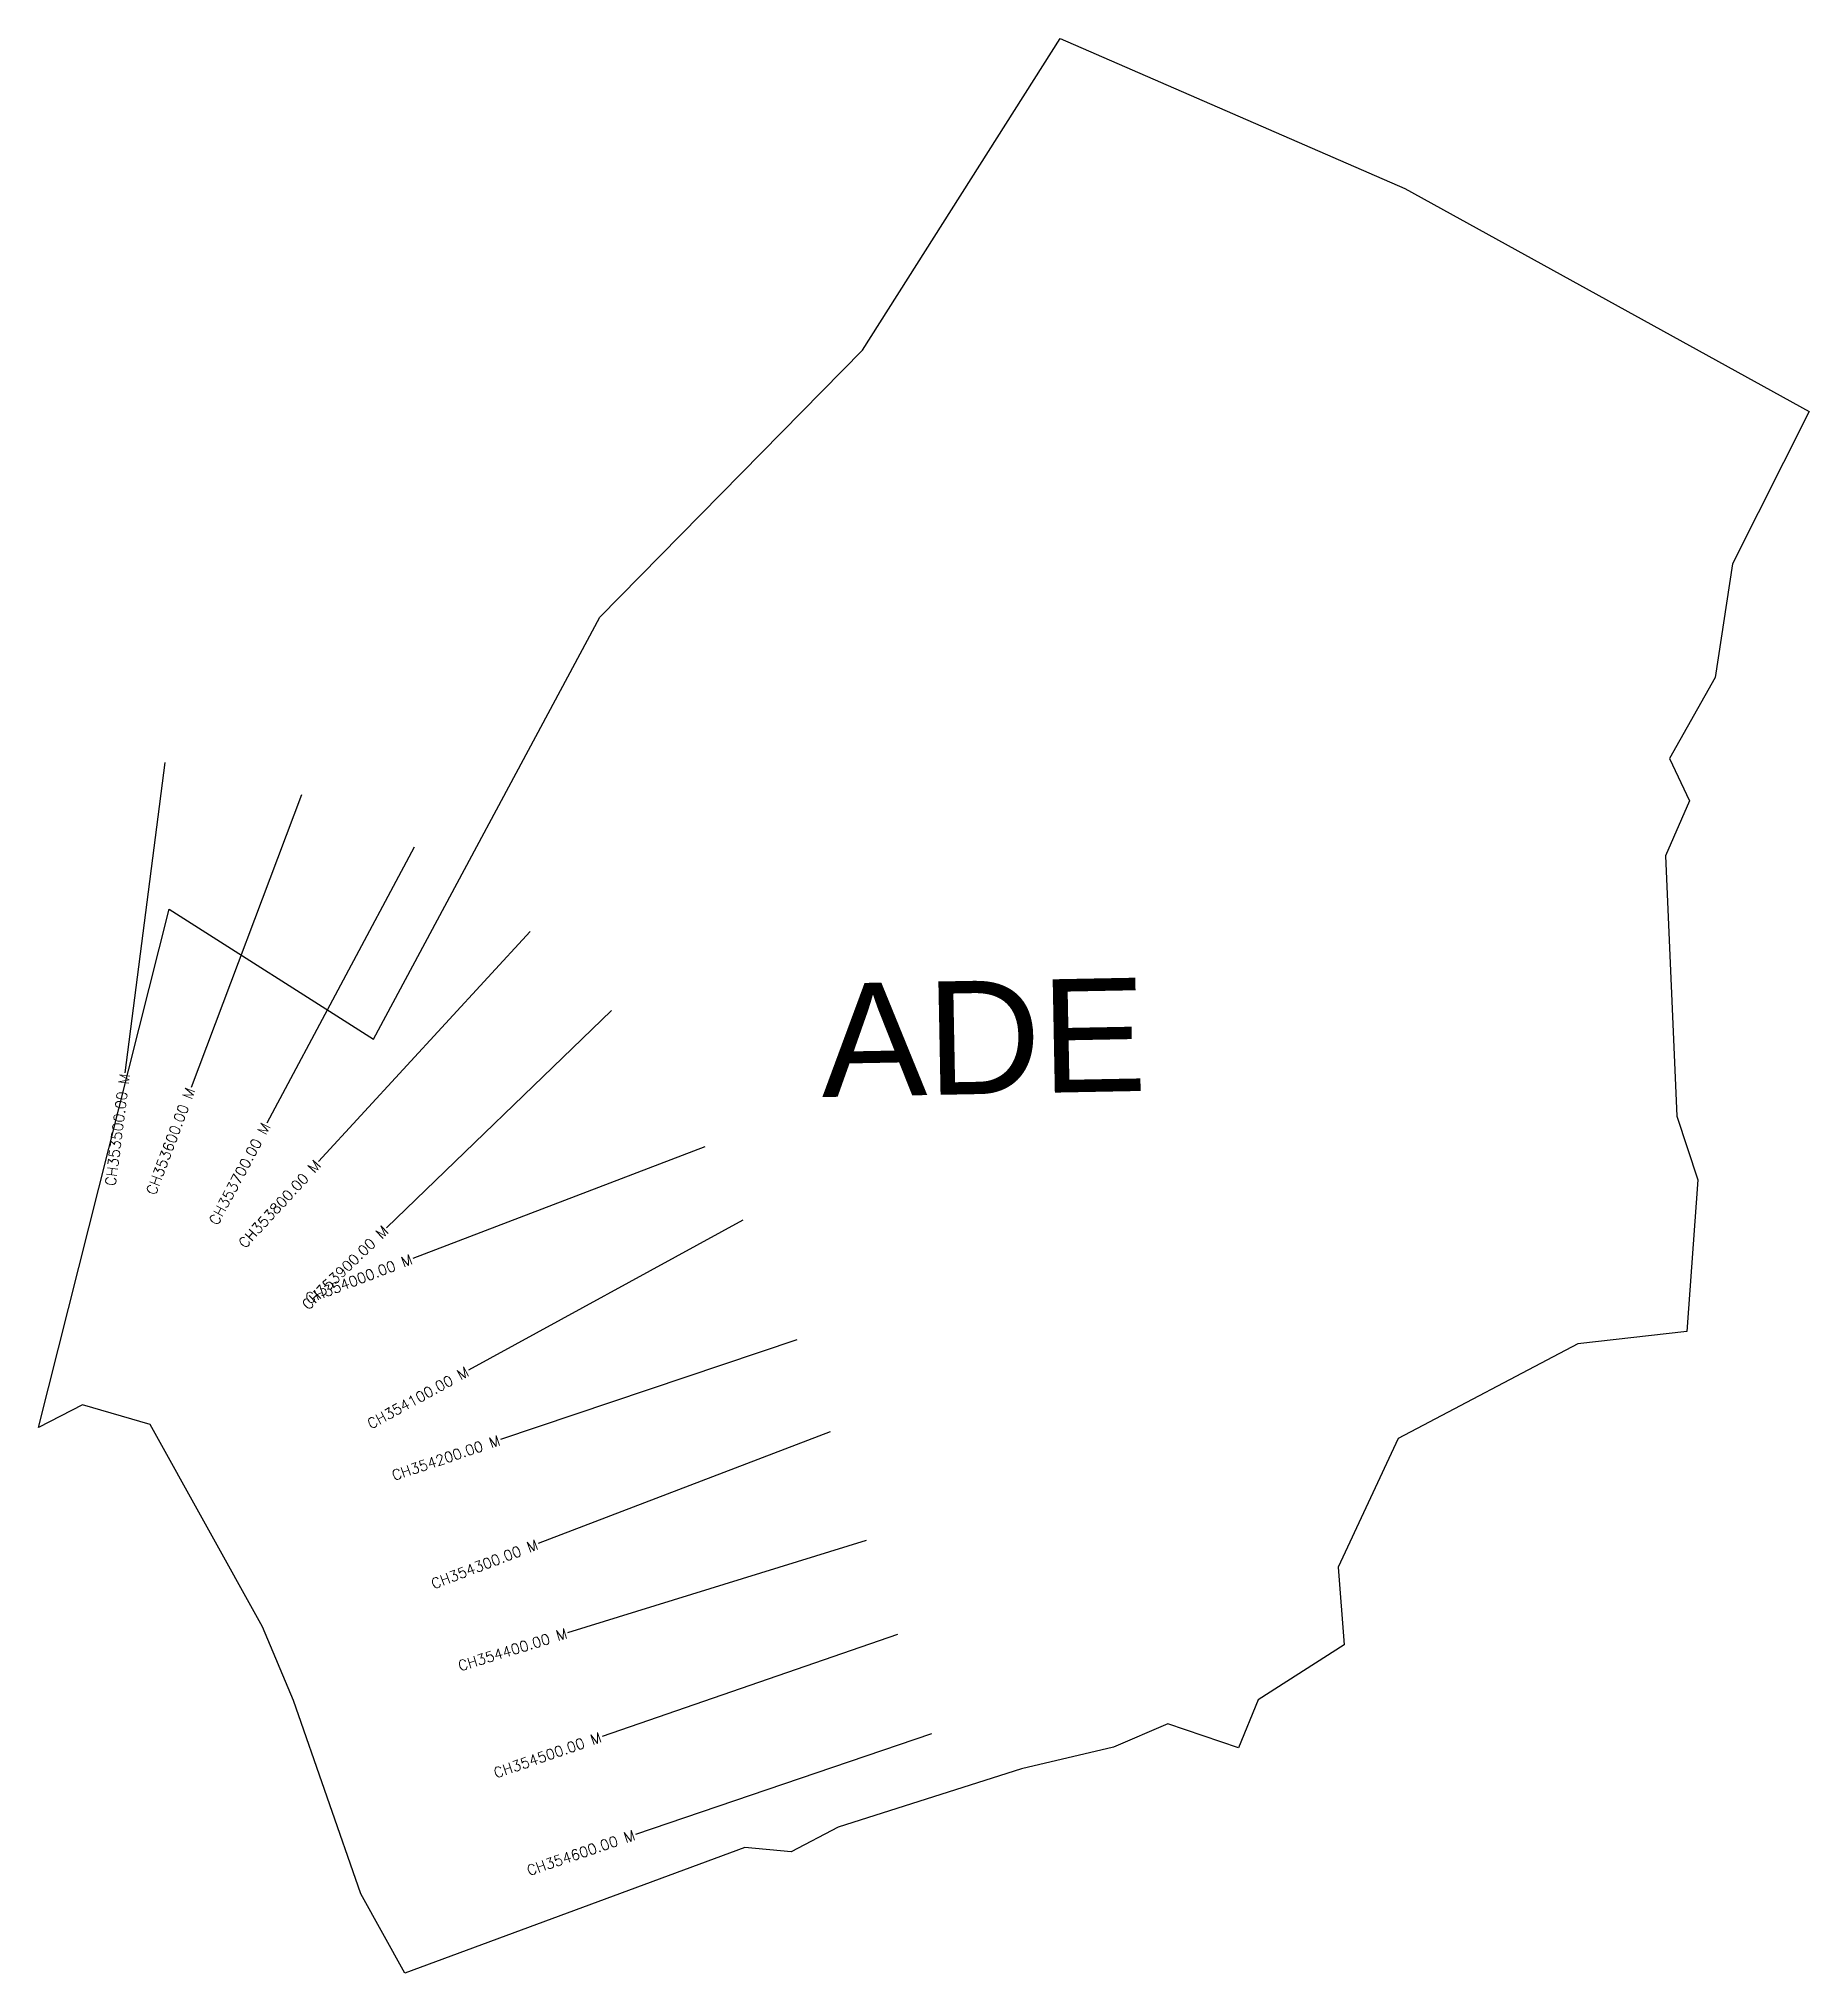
# Model space of a CAD drawing. Header units: metres. Extents: x 295202 to 296901, y 1978172 to 1980028.
import ezdxf
from ezdxf.enums import TextEntityAlignment as Align

# ---------------------------------------------------------------- set-up
doc = ezdxf.new("R2010")
doc.units = ezdxf.units.M
doc.header["$MEASUREMENT"] = 0
for name, color, linetype in [('CS', 134, 'Continuous'), ('CSMark', 6, 'Continuous'), ('village', 3, 'Continuous'), ('VILLAGE NAME', 250, 'Continuous')]:
    doc.layers.add(name, color=color, linetype=linetype)
doc.styles.get("Standard").update_dxf_attribs({"font": 'simplex.shx'})

msp = doc.modelspace()

# ---------------------------------------------------------------- linework, layer by layer
at = {"layer": 'CS'}
for p, q in [((295323.1, 1979333.4), (295284.7, 1979035.9)), ((295454, 1979302.5), (295348.1, 1979021.8)), ((295562.2, 1979252.2), (295420.8, 1978987.6)), ((295673.6, 1979171.3), (295470.4, 1978950.6)), ((295751.6, 1979095.5), (295535.8, 1978887.1)), ((295841, 1978964.9), (295560.8, 1978857.7)), ((295877.6, 1978894.3), (295614.4, 1978750.5)), ((295929.4, 1978779.5), (295645, 1978683.9)), ((295961.5, 1978691.4), (295681.3, 1978584.1)), ((295996.1, 1978587.1), (295709.5, 1978498.6)), ((296026.1, 1978496.8), (295742.5, 1978399.1)), ((296058.6, 1978401.5), (295774.5, 1978305.1))]:
    msp.add_line(p, q, dxfattribs=at)
at = {"layer": 'village', "color": 3, "true_color": 0x00ff00}
msp.add_polyline3d([(296901, 1979670.2, 0), (296827.2, 1979524.1, 0), (296810.8, 1979415.2, 0), (296766.8, 1979337.3, 0), (296786, 1979296.8, 0), (296763, 1979244, 0), (296773.8, 1978994.2, 0), (296793.9, 1978933, 0), (296783.6, 1978787.6, 0), (296678.8, 1978775.7, 0), (296506.6, 1978684.8, 0), (296448.9, 1978561.4, 0), (296454.6, 1978486.8, 0), (296372.2, 1978434.2, 0), (296353.1, 1978388, 0), (296285.3, 1978411.2, 0), (296233.2, 1978388.8, 0), (296144.9, 1978368.1, 0), (295969, 1978311.9, 0), (295924, 1978288.2, 0), (295879.6, 1978292.6, 0), (295553.2, 1978171.8, 0), (295510.9, 1978248.2, 0), (295446.4, 1978433.6, 0), (295416.8, 1978504.3, 0), (295309, 1978698.3, 0), (295244.1, 1978717.1, 0), (295201.9, 1978695.4, 0), (295327, 1979192.8, 0), (295523.3, 1979067.9, 0), (295740.5, 1979472.9, 0), (295992.4, 1979729.2, 0), (296182.2, 1980028, 0), (296513, 1979884.3, 0)], close=True, dxfattribs=at)

# ---------------------------------------------------------------- texts
at = {"layer": 'CSMark'}
for s, rotation, p in [('CH353500.00 M', 82.6475, (295284.5, 1979034.9)), ('CH353600.00 M', 69.3176, (295347.7, 1979020.9)), ('CH353700.00 M', 61.8839, (295420.3, 1978986.7)), ('CH353800.00 M', 47.3656, (295469.8, 1978949.8)), ('CH353900.00 M', 43.9936, (295535.1, 1978886.4)), ('CH354000.00 M', 20.9244, (295559.8, 1978857.4)), ('CH354100.00 M', 28.6535, (295613.5, 1978750)), ('CH354200.00 M', 18.5887, (295644.1, 1978683.6)), ('CH354300.00 M', 20.9489, (295680.4, 1978583.7)), ('CH354400.00 M', 17.1487, (295708.5, 1978498.3)), ('CH354500.00 M', 19.0007, (295741.5, 1978398.8)), ('CH354600.00 M', 18.7421, (295773.6, 1978304.8))]:
    msp.add_text(s, height=10, rotation=rotation, dxfattribs=at).set_placement(p, align=Align.MIDDLE_RIGHT)
at = {"layer": 'VILLAGE NAME', "insert": (295951.5, 1979121.2), "char_height": 108.748, "attachment_point": 1, "rotation": 1.1028}
msp.add_mtext_dynamic_manual_height_columns('{\\fArial|b0|i0|c0|p34;ADE}', width=1571.314, gutter_width=543.7, heights=[0], dxfattribs=at)

doc.saveas('drawing.dxf')
